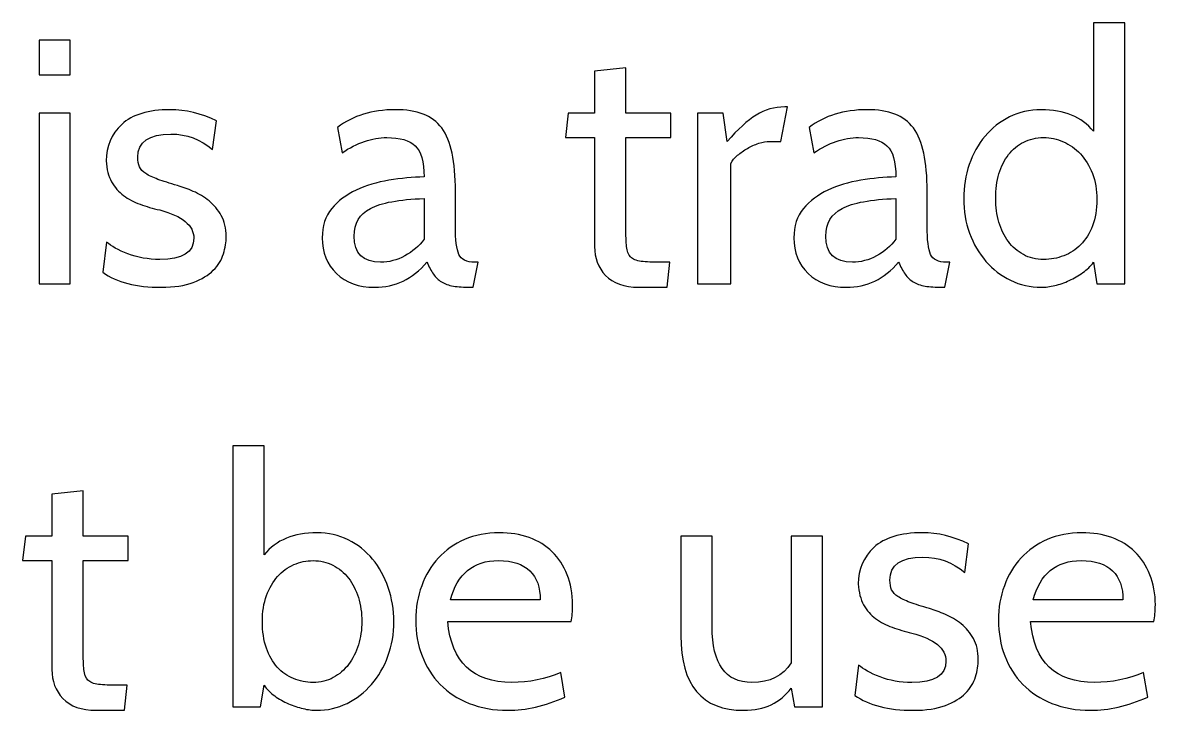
# Model space of a CAD drawing. Header units: centimetres. Extents: x -24 to 24.1, y -20.7 to 0.5.
# Drawn here: x 12.915 to 15.672, y -9.79 to -8.118 of the extents above; entities that cross this region are included whole.
import ezdxf

# ---------------------------------------------------------------- set-up
doc = ezdxf.new("R2010")
doc.units = ezdxf.units.CM
doc.header["$MEASUREMENT"] = 0
doc.layers.add('Layer 1', color=7, linetype='Continuous')

msp = doc.modelspace()

# ---------------------------------------------------------------- linework, layer by layer
at = {"layer": 'Layer 1', "color": 250}
for points, knots in [([(15.59755, -8.75331), (15.59755, -8.75331), (15.52982, -8.75331), (15.52982, -8.75331), (15.52982, -8.75331), (15.52982, -8.75331), (15.52135, -8.70082), (15.52135, -8.70082), (15.52135, -8.70082), (15.51458, -8.71041), (15.50597, -8.71888), (15.49553, -8.72622), (15.49553, -8.72622), (15.48509, -8.73355), (15.47408, -8.7399), (15.46251, -8.74527), (15.46251, -8.74527), (15.45094, -8.75063), (15.43922, -8.75472), (15.42737, -8.75754), (15.42737, -8.75754), (15.41552, -8.76037), (15.40451, -8.76178), (15.39435, -8.76178), (15.39435, -8.76178), (15.36782, -8.76178), (15.34299, -8.75613), (15.31984, -8.74484), (15.31984, -8.74484), (15.2967, -8.73355), (15.27666, -8.71817), (15.25973, -8.6987), (15.25973, -8.6987), (15.2428, -8.67923), (15.22953, -8.65637), (15.21994, -8.63012), (15.21994, -8.63012), (15.21034, -8.60387), (15.20554, -8.57579), (15.20554, -8.54588), (15.20554, -8.54588), (15.20554, -8.51709), (15.21006, -8.48957), (15.21909, -8.46333), (15.21909, -8.46333), (15.22812, -8.43708), (15.24096, -8.41408), (15.25761, -8.39432), (15.25761, -8.39432), (15.27426, -8.37457), (15.29416, -8.3589), (15.3173, -8.34733), (15.3173, -8.34733), (15.34045, -8.33576), (15.36613, -8.32997), (15.39435, -8.32997), (15.39435, -8.32997), (15.45023, -8.32997), (15.49256, -8.34747), (15.52135, -8.38247), (15.52135, -8.38247), (15.52135, -8.38247), (15.52135, -8.11831), (15.52135, -8.11831), (15.52135, -8.11831), (15.52135, -8.11831), (15.59755, -8.11831), (15.59755, -8.11831), (15.59755, -8.11831), (15.59755, -8.11831), (15.59755, -8.75331), (15.59755, -8.75331)], [0, 0, 0, 0, 0.0526316, 0.0526316, 0.0526316, 0.0526316, 0.1052632, 0.1052632, 0.1052632, 0.1052632, 0.1578947, 0.1578947, 0.1578947, 0.1578947, 0.2105263, 0.2105263, 0.2105263, 0.2105263, 0.2631579, 0.2631579, 0.2631579, 0.2631579, 0.3157895, 0.3157895, 0.3157895, 0.3157895, 0.3684211, 0.3684211, 0.3684211, 0.3684211, 0.4210526, 0.4210526, 0.4210526, 0.4210526, 0.4736842, 0.4736842, 0.4736842, 0.4736842, 0.5263158, 0.5263158, 0.5263158, 0.5263158, 0.5789474, 0.5789474, 0.5789474, 0.5789474, 0.6315789, 0.6315789, 0.6315789, 0.6315789, 0.6842105, 0.6842105, 0.6842105, 0.6842105, 0.7368421, 0.7368421, 0.7368421, 0.7368421, 0.7894737, 0.7894737, 0.7894737, 0.7894737, 0.8421053, 0.8421053, 0.8421053, 0.8421053, 0.8947368, 0.8947368, 0.8947368, 0.8947368, 1, 1, 1, 1]), ([(13.03131, -8.24531), (13.03131, -8.24531), (12.95511, -8.24531), (12.95511, -8.24531), (12.95511, -8.24531), (12.95511, -8.24531), (12.95511, -8.16064), (12.95511, -8.16064), (12.95511, -8.16064), (12.95511, -8.16064), (13.03131, -8.16064), (13.03131, -8.16064), (13.03131, -8.16064), (13.03131, -8.16064), (13.03131, -8.24531), (13.03131, -8.24531)], [0, 0, 0, 0, 0.2, 0.2, 0.2, 0.2, 0.4, 0.4, 0.4, 0.4, 0.6, 0.6, 0.6, 0.6, 1, 1, 1, 1]), ([(14.49011, -8.70082), (14.49011, -8.70082), (14.48418, -8.76178), (14.48418, -8.76178), (14.48418, -8.76178), (14.48418, -8.76178), (14.4156, -8.76178), (14.4156, -8.76178), (14.4156, -8.76178), (14.37892, -8.76178), (14.35168, -8.75218), (14.3339, -8.73299), (14.3339, -8.73299), (14.31612, -8.7138), (14.30723, -8.69037), (14.30723, -8.66272), (14.30723, -8.66272), (14.30723, -8.66272), (14.30723, -8.39771), (14.30723, -8.39771), (14.30723, -8.39771), (14.30723, -8.39771), (14.23611, -8.39771), (14.23611, -8.39771), (14.23611, -8.39771), (14.23611, -8.39771), (14.24288, -8.33844), (14.24288, -8.33844), (14.24288, -8.33844), (14.24288, -8.33844), (14.30723, -8.33844), (14.30723, -8.33844), (14.30723, -8.33844), (14.30723, -8.33844), (14.30723, -8.23599), (14.30723, -8.23599), (14.30723, -8.23599), (14.30723, -8.23599), (14.38343, -8.22837), (14.38343, -8.22837), (14.38343, -8.22837), (14.38343, -8.22837), (14.38343, -8.33844), (14.38343, -8.33844), (14.38343, -8.33844), (14.38343, -8.33844), (14.49265, -8.33844), (14.49265, -8.33844), (14.49265, -8.33844), (14.49265, -8.33844), (14.49265, -8.39771), (14.49265, -8.39771), (14.49265, -8.39771), (14.49265, -8.39771), (14.38343, -8.39771), (14.38343, -8.39771), (14.38343, -8.39771), (14.38343, -8.39771), (14.38343, -8.61615), (14.38343, -8.61615), (14.38343, -8.61615), (14.38343, -8.63591), (14.384, -8.65143), (14.38512, -8.66272), (14.38512, -8.66272), (14.38625, -8.67401), (14.3895, -8.68247), (14.39486, -8.68812), (14.39486, -8.68812), (14.40022, -8.69376), (14.40883, -8.69729), (14.42068, -8.6987), (14.42068, -8.6987), (14.43254, -8.70011), (14.44919, -8.70082), (14.47064, -8.70082), (14.47064, -8.70082), (14.47064, -8.70082), (14.49011, -8.70082), (14.49011, -8.70082)], [0, 0, 0, 0, 0.047619, 0.047619, 0.047619, 0.047619, 0.0952381, 0.0952381, 0.0952381, 0.0952381, 0.1428571, 0.1428571, 0.1428571, 0.1428571, 0.1904762, 0.1904762, 0.1904762, 0.1904762, 0.2380952, 0.2380952, 0.2380952, 0.2380952, 0.2857143, 0.2857143, 0.2857143, 0.2857143, 0.3333333, 0.3333333, 0.3333333, 0.3333333, 0.3809524, 0.3809524, 0.3809524, 0.3809524, 0.4285714, 0.4285714, 0.4285714, 0.4285714, 0.4761905, 0.4761905, 0.4761905, 0.4761905, 0.5238095, 0.5238095, 0.5238095, 0.5238095, 0.5714286, 0.5714286, 0.5714286, 0.5714286, 0.6190476, 0.6190476, 0.6190476, 0.6190476, 0.6666667, 0.6666667, 0.6666667, 0.6666667, 0.7142857, 0.7142857, 0.7142857, 0.7142857, 0.7619048, 0.7619048, 0.7619048, 0.7619048, 0.8095238, 0.8095238, 0.8095238, 0.8095238, 0.8571429, 0.8571429, 0.8571429, 0.8571429, 0.9047619, 0.9047619, 0.9047619, 0.9047619, 1, 1, 1, 1]), ([(14.77713, -8.3232), (14.77713, -8.3232), (14.7602, -8.40702), (14.7602, -8.40702), (14.7602, -8.40702), (14.7602, -8.40702), (14.73395, -8.40702), (14.73395, -8.40702), (14.73395, -8.40702), (14.72549, -8.40702), (14.71646, -8.40857), (14.70686, -8.41168), (14.70686, -8.41168), (14.69727, -8.41478), (14.68809, -8.41888), (14.67934, -8.42396), (14.67934, -8.42396), (14.6706, -8.42904), (14.66255, -8.43468), (14.65521, -8.44089), (14.65521, -8.44089), (14.64788, -8.4471), (14.64251, -8.45359), (14.63913, -8.46036), (14.63913, -8.46036), (14.63913, -8.46036), (14.63913, -8.75331), (14.63913, -8.75331), (14.63913, -8.75331), (14.63913, -8.75331), (14.55785, -8.75331), (14.55785, -8.75331), (14.55785, -8.75331), (14.55785, -8.75331), (14.55785, -8.33844), (14.55785, -8.33844), (14.55785, -8.33844), (14.55785, -8.33844), (14.6205, -8.33844), (14.6205, -8.33844), (14.6205, -8.33844), (14.6205, -8.33844), (14.62981, -8.40702), (14.62981, -8.40702), (14.62981, -8.40702), (14.65578, -8.37767), (14.67934, -8.35636), (14.70051, -8.3431), (14.70051, -8.3431), (14.72168, -8.32983), (14.74496, -8.3232), (14.77036, -8.3232), (14.77036, -8.3232), (14.77036, -8.3232), (14.77713, -8.3232), (14.77713, -8.3232)], [0, 0, 0, 0, 0.0666667, 0.0666667, 0.0666667, 0.0666667, 0.1333333, 0.1333333, 0.1333333, 0.1333333, 0.2, 0.2, 0.2, 0.2, 0.2666667, 0.2666667, 0.2666667, 0.2666667, 0.3333333, 0.3333333, 0.3333333, 0.3333333, 0.4, 0.4, 0.4, 0.4, 0.4666667, 0.4666667, 0.4666667, 0.4666667, 0.5333333, 0.5333333, 0.5333333, 0.5333333, 0.6, 0.6, 0.6, 0.6, 0.6666667, 0.6666667, 0.6666667, 0.6666667, 0.7333333, 0.7333333, 0.7333333, 0.7333333, 0.8, 0.8, 0.8, 0.8, 0.8666667, 0.8666667, 0.8666667, 0.8666667, 1, 1, 1, 1]), ([(13.03131, -8.75331), (13.03131, -8.75331), (12.95511, -8.75331), (12.95511, -8.75331), (12.95511, -8.75331), (12.95511, -8.75331), (12.95511, -8.33844), (12.95511, -8.33844), (12.95511, -8.33844), (12.95511, -8.33844), (13.03131, -8.33844), (13.03131, -8.33844), (13.03131, -8.33844), (13.03131, -8.33844), (13.03131, -8.75331), (13.03131, -8.75331)], [0, 0, 0, 0, 0.2, 0.2, 0.2, 0.2, 0.4, 0.4, 0.4, 0.4, 0.6, 0.6, 0.6, 0.6, 1, 1, 1, 1]), ([(13.25228, -8.76178), (13.19189, -8.76178), (13.14447, -8.74964), (13.11004, -8.72537), (13.11004, -8.72537), (13.11004, -8.72537), (13.11936, -8.65171), (13.11936, -8.65171), (13.11936, -8.65171), (13.13065, -8.66187), (13.148, -8.67147), (13.17143, -8.6805), (13.17143, -8.6805), (13.19485, -8.68953), (13.22067, -8.69404), (13.2489, -8.69404), (13.2489, -8.69404), (13.30421, -8.69404), (13.33187, -8.67683), (13.33187, -8.6424), (13.33187, -8.6424), (13.33187, -8.61135), (13.30421, -8.58849), (13.2489, -8.57382), (13.2489, -8.57382), (13.23196, -8.56986), (13.21602, -8.56521), (13.20106, -8.55985), (13.20106, -8.55985), (13.1861, -8.55448), (13.1727, -8.54743), (13.16084, -8.53868), (13.16084, -8.53868), (13.14899, -8.52993), (13.13925, -8.51878), (13.13163, -8.50524), (13.13163, -8.50524), (13.12401, -8.49169), (13.11964, -8.47476), (13.11851, -8.45444), (13.11851, -8.45444), (13.11851, -8.41888), (13.13121, -8.38924), (13.15661, -8.36554), (13.15661, -8.36554), (13.18201, -8.34183), (13.22124, -8.32997), (13.2743, -8.32997), (13.2743, -8.32997), (13.31212, -8.32997), (13.34965, -8.33901), (13.3869, -8.35707), (13.3869, -8.35707), (13.3869, -8.35707), (13.37759, -8.4265), (13.37759, -8.4265), (13.37759, -8.4265), (13.34824, -8.40166), (13.31437, -8.38924), (13.27599, -8.38924), (13.27599, -8.38924), (13.22237, -8.38924), (13.19556, -8.40801), (13.19556, -8.44555), (13.19556, -8.44555), (13.19556, -8.45458), (13.19697, -8.46234), (13.19979, -8.46855), (13.19979, -8.46855), (13.20261, -8.47476), (13.20769, -8.4804), (13.21503, -8.4852), (13.21503, -8.4852), (13.22237, -8.49), (13.23225, -8.49465), (13.24466, -8.49931), (13.24466, -8.49931), (13.25708, -8.50382), (13.27289, -8.5089), (13.29208, -8.51455), (13.29208, -8.51455), (13.30393, -8.51794), (13.31677, -8.52259), (13.3306, -8.52852), (13.3306, -8.52852), (13.34443, -8.53445), (13.35727, -8.54221), (13.36912, -8.5518), (13.36912, -8.5518), (13.38098, -8.5614), (13.39086, -8.57325), (13.39876, -8.58736), (13.39876, -8.58736), (13.40666, -8.60147), (13.41061, -8.61841), (13.41061, -8.63816), (13.41061, -8.63816), (13.41061, -8.65171), (13.40835, -8.66582), (13.40384, -8.6805), (13.40384, -8.6805), (13.39932, -8.69517), (13.39114, -8.70844), (13.37928, -8.72029), (13.37928, -8.72029), (13.36743, -8.73214), (13.3512, -8.74202), (13.3306, -8.74992), (13.3306, -8.74992), (13.31, -8.75783), (13.28389, -8.76178), (13.25228, -8.76178)], [0, 0, 0, 0, 0.0344828, 0.0344828, 0.0344828, 0.0344828, 0.0689655, 0.0689655, 0.0689655, 0.0689655, 0.1034483, 0.1034483, 0.1034483, 0.1034483, 0.137931, 0.137931, 0.137931, 0.137931, 0.1724138, 0.1724138, 0.1724138, 0.1724138, 0.2068966, 0.2068966, 0.2068966, 0.2068966, 0.2413793, 0.2413793, 0.2413793, 0.2413793, 0.2758621, 0.2758621, 0.2758621, 0.2758621, 0.3103448, 0.3103448, 0.3103448, 0.3103448, 0.3448276, 0.3448276, 0.3448276, 0.3448276, 0.3793103, 0.3793103, 0.3793103, 0.3793103, 0.4137931, 0.4137931, 0.4137931, 0.4137931, 0.4482759, 0.4482759, 0.4482759, 0.4482759, 0.4827586, 0.4827586, 0.4827586, 0.4827586, 0.5172414, 0.5172414, 0.5172414, 0.5172414, 0.5517241, 0.5517241, 0.5517241, 0.5517241, 0.5862069, 0.5862069, 0.5862069, 0.5862069, 0.6206897, 0.6206897, 0.6206897, 0.6206897, 0.6551724, 0.6551724, 0.6551724, 0.6551724, 0.6896552, 0.6896552, 0.6896552, 0.6896552, 0.7241379, 0.7241379, 0.7241379, 0.7241379, 0.7586207, 0.7586207, 0.7586207, 0.7586207, 0.7931034, 0.7931034, 0.7931034, 0.7931034, 0.8275862, 0.8275862, 0.8275862, 0.8275862, 0.862069, 0.862069, 0.862069, 0.862069, 0.8965517, 0.8965517, 0.8965517, 0.8965517, 0.9310345, 0.9310345, 0.9310345, 0.9310345, 1, 1, 1, 1]), ([(14.0236, -8.70082), (14.0236, -8.70082), (14.01174, -8.76178), (14.01174, -8.76178), (14.01174, -8.76178), (14.01174, -8.76178), (14.00582, -8.76178), (14.00582, -8.76178), (14.00582, -8.76178), (13.98888, -8.76178), (13.97477, -8.76079), (13.96348, -8.75881), (13.96348, -8.75881), (13.9522, -8.75684), (13.9426, -8.75345), (13.9347, -8.74865), (13.9347, -8.74865), (13.9268, -8.74386), (13.92016, -8.73751), (13.9148, -8.7296), (13.9148, -8.7296), (13.90944, -8.7217), (13.90422, -8.71211), (13.89914, -8.70082), (13.89914, -8.70082), (13.86414, -8.74146), (13.82181, -8.76178), (13.77214, -8.76178), (13.77214, -8.76178), (13.73319, -8.76178), (13.70215, -8.75063), (13.679, -8.72833), (13.679, -8.72833), (13.65586, -8.70604), (13.64429, -8.67711), (13.64429, -8.64155), (13.64429, -8.64155), (13.64429, -8.61276), (13.65205, -8.58906), (13.66757, -8.57043), (13.66757, -8.57043), (13.6831, -8.5518), (13.70285, -8.53684), (13.72684, -8.52556), (13.72684, -8.52556), (13.75083, -8.51427), (13.7775, -8.50622), (13.80685, -8.50143), (13.80685, -8.50143), (13.8362, -8.49663), (13.86471, -8.49395), (13.89236, -8.49338), (13.89236, -8.49338), (13.89236, -8.45613), (13.88517, -8.43087), (13.87077, -8.41761), (13.87077, -8.41761), (13.85638, -8.40434), (13.83338, -8.39771), (13.80177, -8.39771), (13.80177, -8.39771), (13.76565, -8.39771), (13.72924, -8.41013), (13.69255, -8.43496), (13.69255, -8.43496), (13.69255, -8.43496), (13.68154, -8.37316), (13.68154, -8.37316), (13.68154, -8.37316), (13.7188, -8.34437), (13.76565, -8.32997), (13.82209, -8.32997), (13.82209, -8.32997), (13.84862, -8.32997), (13.8712, -8.3335), (13.88982, -8.34056), (13.88982, -8.34056), (13.90845, -8.34761), (13.92355, -8.3589), (13.93512, -8.37443), (13.93512, -8.37443), (13.94669, -8.38995), (13.95516, -8.41041), (13.96052, -8.43581), (13.96052, -8.43581), (13.96588, -8.46121), (13.96856, -8.49225), (13.96856, -8.52894), (13.96856, -8.52894), (13.96856, -8.52894), (13.96856, -8.61361), (13.96856, -8.61361), (13.96856, -8.61361), (13.96856, -8.64635), (13.97139, -8.66907), (13.97703, -8.68177), (13.97703, -8.68177), (13.98268, -8.69447), (13.99566, -8.70082), (14.01598, -8.70082), (14.01598, -8.70082), (14.01598, -8.70082), (14.0236, -8.70082), (14.0236, -8.70082)], [0, 0, 0, 0, 0.037037, 0.037037, 0.037037, 0.037037, 0.0740741, 0.0740741, 0.0740741, 0.0740741, 0.1111111, 0.1111111, 0.1111111, 0.1111111, 0.1481481, 0.1481481, 0.1481481, 0.1481481, 0.1851852, 0.1851852, 0.1851852, 0.1851852, 0.2222222, 0.2222222, 0.2222222, 0.2222222, 0.2592593, 0.2592593, 0.2592593, 0.2592593, 0.2962963, 0.2962963, 0.2962963, 0.2962963, 0.3333333, 0.3333333, 0.3333333, 0.3333333, 0.3703704, 0.3703704, 0.3703704, 0.3703704, 0.4074074, 0.4074074, 0.4074074, 0.4074074, 0.4444444, 0.4444444, 0.4444444, 0.4444444, 0.4814815, 0.4814815, 0.4814815, 0.4814815, 0.5185185, 0.5185185, 0.5185185, 0.5185185, 0.5555556, 0.5555556, 0.5555556, 0.5555556, 0.5925926, 0.5925926, 0.5925926, 0.5925926, 0.6296296, 0.6296296, 0.6296296, 0.6296296, 0.6666667, 0.6666667, 0.6666667, 0.6666667, 0.7037037, 0.7037037, 0.7037037, 0.7037037, 0.7407407, 0.7407407, 0.7407407, 0.7407407, 0.7777778, 0.7777778, 0.7777778, 0.7777778, 0.8148148, 0.8148148, 0.8148148, 0.8148148, 0.8518519, 0.8518519, 0.8518519, 0.8518519, 0.8888889, 0.8888889, 0.8888889, 0.8888889, 0.9259259, 0.9259259, 0.9259259, 0.9259259, 1, 1, 1, 1]), ([(15.17168, -8.70082), (15.17168, -8.70082), (15.15982, -8.76178), (15.15982, -8.76178), (15.15982, -8.76178), (15.15982, -8.76178), (15.1539, -8.76178), (15.1539, -8.76178), (15.1539, -8.76178), (15.13696, -8.76178), (15.12285, -8.76079), (15.11156, -8.75881), (15.11156, -8.75881), (15.10028, -8.75684), (15.09068, -8.75345), (15.08278, -8.74865), (15.08278, -8.74865), (15.07488, -8.74386), (15.06824, -8.73751), (15.06288, -8.7296), (15.06288, -8.7296), (15.05752, -8.7217), (15.0523, -8.71211), (15.04722, -8.70082), (15.04722, -8.70082), (15.01222, -8.74146), (14.96989, -8.76178), (14.92022, -8.76178), (14.92022, -8.76178), (14.88127, -8.76178), (14.85023, -8.75063), (14.82708, -8.72833), (14.82708, -8.72833), (14.80394, -8.70604), (14.79237, -8.67711), (14.79237, -8.64155), (14.79237, -8.64155), (14.79237, -8.61276), (14.80013, -8.58906), (14.81565, -8.57043), (14.81565, -8.57043), (14.83118, -8.5518), (14.85093, -8.53684), (14.87492, -8.52556), (14.87492, -8.52556), (14.89891, -8.51427), (14.92558, -8.50622), (14.95493, -8.50143), (14.95493, -8.50143), (14.98428, -8.49663), (15.01279, -8.49395), (15.04044, -8.49338), (15.04044, -8.49338), (15.04044, -8.45613), (15.03325, -8.43087), (15.01885, -8.41761), (15.01885, -8.41761), (15.00446, -8.40434), (14.98146, -8.39771), (14.94985, -8.39771), (14.94985, -8.39771), (14.91373, -8.39771), (14.87732, -8.41013), (14.84063, -8.43496), (14.84063, -8.43496), (14.84063, -8.43496), (14.82962, -8.37316), (14.82962, -8.37316), (14.82962, -8.37316), (14.86688, -8.34437), (14.91373, -8.32997), (14.97017, -8.32997), (14.97017, -8.32997), (14.9967, -8.32997), (15.01928, -8.3335), (15.0379, -8.34056), (15.0379, -8.34056), (15.05653, -8.34761), (15.07163, -8.3589), (15.0832, -8.37443), (15.0832, -8.37443), (15.09477, -8.38995), (15.10324, -8.41041), (15.1086, -8.43581), (15.1086, -8.43581), (15.11396, -8.46121), (15.11664, -8.49225), (15.11664, -8.52894), (15.11664, -8.52894), (15.11664, -8.52894), (15.11664, -8.61361), (15.11664, -8.61361), (15.11664, -8.61361), (15.11664, -8.64635), (15.11947, -8.66907), (15.12511, -8.68177), (15.12511, -8.68177), (15.13076, -8.69447), (15.14374, -8.70082), (15.16406, -8.70082), (15.16406, -8.70082), (15.16406, -8.70082), (15.17168, -8.70082), (15.17168, -8.70082)], [0, 0, 0, 0, 0.037037, 0.037037, 0.037037, 0.037037, 0.0740741, 0.0740741, 0.0740741, 0.0740741, 0.1111111, 0.1111111, 0.1111111, 0.1111111, 0.1481481, 0.1481481, 0.1481481, 0.1481481, 0.1851852, 0.1851852, 0.1851852, 0.1851852, 0.2222222, 0.2222222, 0.2222222, 0.2222222, 0.2592593, 0.2592593, 0.2592593, 0.2592593, 0.2962963, 0.2962963, 0.2962963, 0.2962963, 0.3333333, 0.3333333, 0.3333333, 0.3333333, 0.3703704, 0.3703704, 0.3703704, 0.3703704, 0.4074074, 0.4074074, 0.4074074, 0.4074074, 0.4444444, 0.4444444, 0.4444444, 0.4444444, 0.4814815, 0.4814815, 0.4814815, 0.4814815, 0.5185185, 0.5185185, 0.5185185, 0.5185185, 0.5555556, 0.5555556, 0.5555556, 0.5555556, 0.5925926, 0.5925926, 0.5925926, 0.5925926, 0.6296296, 0.6296296, 0.6296296, 0.6296296, 0.6666667, 0.6666667, 0.6666667, 0.6666667, 0.7037037, 0.7037037, 0.7037037, 0.7037037, 0.7407407, 0.7407407, 0.7407407, 0.7407407, 0.7777778, 0.7777778, 0.7777778, 0.7777778, 0.8148148, 0.8148148, 0.8148148, 0.8148148, 0.8518519, 0.8518519, 0.8518519, 0.8518519, 0.8888889, 0.8888889, 0.8888889, 0.8888889, 0.9259259, 0.9259259, 0.9259259, 0.9259259, 1, 1, 1, 1]), ([(15.40028, -8.39771), (15.38222, -8.39771), (15.36599, -8.40138), (15.35159, -8.40872), (15.35159, -8.40872), (15.3372, -8.41605), (15.32492, -8.42621), (15.31476, -8.4392), (15.31476, -8.4392), (15.3046, -8.45218), (15.29684, -8.4677), (15.29148, -8.48576), (15.29148, -8.48576), (15.28612, -8.50382), (15.28344, -8.52386), (15.28344, -8.54588), (15.28344, -8.54588), (15.28344, -8.5662), (15.28612, -8.58539), (15.29148, -8.60345), (15.29148, -8.60345), (15.29684, -8.62151), (15.30446, -8.63718), (15.31434, -8.65044), (15.31434, -8.65044), (15.32422, -8.6637), (15.33635, -8.67429), (15.35075, -8.68219), (15.35075, -8.68219), (15.36514, -8.69009), (15.38165, -8.69404), (15.40028, -8.69404), (15.40028, -8.69404), (15.41721, -8.69404), (15.43344, -8.69108), (15.44896, -8.68515), (15.44896, -8.68515), (15.46448, -8.67923), (15.47831, -8.6702), (15.49045, -8.65806), (15.49045, -8.65806), (15.50258, -8.64592), (15.51218, -8.63068), (15.51923, -8.61234), (15.51923, -8.61234), (15.52629, -8.59399), (15.52982, -8.57269), (15.52982, -8.54842), (15.52982, -8.54842), (15.52982, -8.52471), (15.52615, -8.50354), (15.51881, -8.48492), (15.51881, -8.48492), (15.51147, -8.46629), (15.50174, -8.45048), (15.4896, -8.4375), (15.4896, -8.4375), (15.47747, -8.42452), (15.46364, -8.41464), (15.44811, -8.40787), (15.44811, -8.40787), (15.43259, -8.4011), (15.41665, -8.39771), (15.40028, -8.39771)], [0, 0, 0, 0, 0.0588235, 0.0588235, 0.0588235, 0.0588235, 0.1176471, 0.1176471, 0.1176471, 0.1176471, 0.1764706, 0.1764706, 0.1764706, 0.1764706, 0.2352941, 0.2352941, 0.2352941, 0.2352941, 0.2941176, 0.2941176, 0.2941176, 0.2941176, 0.3529412, 0.3529412, 0.3529412, 0.3529412, 0.4117647, 0.4117647, 0.4117647, 0.4117647, 0.4705882, 0.4705882, 0.4705882, 0.4705882, 0.5294118, 0.5294118, 0.5294118, 0.5294118, 0.5882353, 0.5882353, 0.5882353, 0.5882353, 0.6470588, 0.6470588, 0.6470588, 0.6470588, 0.7058824, 0.7058824, 0.7058824, 0.7058824, 0.7647059, 0.7647059, 0.7647059, 0.7647059, 0.8235294, 0.8235294, 0.8235294, 0.8235294, 0.8823529, 0.8823529, 0.8823529, 0.8823529, 1, 1, 1, 1]), ([(13.89236, -8.64494), (13.89236, -8.64494), (13.89236, -8.54588), (13.89236, -8.54588), (13.89236, -8.54588), (13.8314, -8.54813), (13.7878, -8.55618), (13.76155, -8.57001), (13.76155, -8.57001), (13.73531, -8.58383), (13.72218, -8.60627), (13.72218, -8.63732), (13.72218, -8.63732), (13.72218, -8.67965), (13.74363, -8.70082), (13.78653, -8.70082), (13.78653, -8.70082), (13.80685, -8.70082), (13.82647, -8.69574), (13.84537, -8.68558), (13.84537, -8.68558), (13.86428, -8.67542), (13.87995, -8.66187), (13.89236, -8.64494)], [0, 0, 0, 0, 0.1428571, 0.1428571, 0.1428571, 0.1428571, 0.2857143, 0.2857143, 0.2857143, 0.2857143, 0.4285714, 0.4285714, 0.4285714, 0.4285714, 0.5714286, 0.5714286, 0.5714286, 0.5714286, 0.7142857, 0.7142857, 0.7142857, 0.7142857, 1, 1, 1, 1]), ([(15.04044, -8.64494), (15.04044, -8.64494), (15.04044, -8.54588), (15.04044, -8.54588), (15.04044, -8.54588), (14.97948, -8.54813), (14.93588, -8.55618), (14.90963, -8.57001), (14.90963, -8.57001), (14.88339, -8.58383), (14.87026, -8.60627), (14.87026, -8.63732), (14.87026, -8.63732), (14.87026, -8.67965), (14.89171, -8.70082), (14.93461, -8.70082), (14.93461, -8.70082), (14.95493, -8.70082), (14.97455, -8.69574), (14.99345, -8.68558), (14.99345, -8.68558), (15.01236, -8.67542), (15.02803, -8.66187), (15.04044, -8.64494)], [0, 0, 0, 0, 0.1428571, 0.1428571, 0.1428571, 0.1428571, 0.2857143, 0.2857143, 0.2857143, 0.2857143, 0.4285714, 0.4285714, 0.4285714, 0.4285714, 0.5714286, 0.5714286, 0.5714286, 0.5714286, 0.7142857, 0.7142857, 0.7142857, 0.7142857, 1, 1, 1, 1]), ([(13.63072, -9.79049), (13.62056, -9.79049), (13.60955, -9.78908), (13.5977, -9.78625), (13.5977, -9.78625), (13.58584, -9.78343), (13.57399, -9.77948), (13.56214, -9.7744), (13.56214, -9.7744), (13.55028, -9.76932), (13.53914, -9.76297), (13.52869, -9.75535), (13.52869, -9.75535), (13.51825, -9.74773), (13.50964, -9.73912), (13.50287, -9.72953), (13.50287, -9.72953), (13.50287, -9.72953), (13.4944, -9.78202), (13.4944, -9.78202), (13.4944, -9.78202), (13.4944, -9.78202), (13.42667, -9.78202), (13.42667, -9.78202), (13.42667, -9.78202), (13.42667, -9.78202), (13.42667, -9.14702), (13.42667, -9.14702), (13.42667, -9.14702), (13.42667, -9.14702), (13.50287, -9.14702), (13.50287, -9.14702), (13.50287, -9.14702), (13.50287, -9.14702), (13.50287, -9.41203), (13.50287, -9.41203), (13.50287, -9.41203), (13.53222, -9.37647), (13.57512, -9.35868), (13.63156, -9.35868), (13.63156, -9.35868), (13.65922, -9.35868), (13.68462, -9.36447), (13.70776, -9.37604), (13.70776, -9.37604), (13.73091, -9.38761), (13.75066, -9.40328), (13.76703, -9.42303), (13.76703, -9.42303), (13.7834, -9.44279), (13.7961, -9.46579), (13.80513, -9.49204), (13.80513, -9.49204), (13.81416, -9.51828), (13.81868, -9.5458), (13.81868, -9.57459), (13.81868, -9.57459), (13.81868, -9.6045), (13.81388, -9.63258), (13.80429, -9.65883), (13.80429, -9.65883), (13.79469, -9.68508), (13.78142, -9.70794), (13.76449, -9.72741), (13.76449, -9.72741), (13.74756, -9.74688), (13.72766, -9.76226), (13.7048, -9.77355), (13.7048, -9.77355), (13.68194, -9.78484), (13.65725, -9.79049), (13.63072, -9.79049)], [0, 0, 0, 0, 0.0526316, 0.0526316, 0.0526316, 0.0526316, 0.1052632, 0.1052632, 0.1052632, 0.1052632, 0.1578947, 0.1578947, 0.1578947, 0.1578947, 0.2105263, 0.2105263, 0.2105263, 0.2105263, 0.2631579, 0.2631579, 0.2631579, 0.2631579, 0.3157895, 0.3157895, 0.3157895, 0.3157895, 0.3684211, 0.3684211, 0.3684211, 0.3684211, 0.4210526, 0.4210526, 0.4210526, 0.4210526, 0.4736842, 0.4736842, 0.4736842, 0.4736842, 0.5263158, 0.5263158, 0.5263158, 0.5263158, 0.5789474, 0.5789474, 0.5789474, 0.5789474, 0.6315789, 0.6315789, 0.6315789, 0.6315789, 0.6842105, 0.6842105, 0.6842105, 0.6842105, 0.7368421, 0.7368421, 0.7368421, 0.7368421, 0.7894737, 0.7894737, 0.7894737, 0.7894737, 0.8421053, 0.8421053, 0.8421053, 0.8421053, 0.8947368, 0.8947368, 0.8947368, 0.8947368, 1, 1, 1, 1]), ([(13.16928, -9.72953), (13.16928, -9.72953), (13.16335, -9.79049), (13.16335, -9.79049), (13.16335, -9.79049), (13.16335, -9.79049), (13.09477, -9.79049), (13.09477, -9.79049), (13.09477, -9.79049), (13.05809, -9.79049), (13.03085, -9.78089), (13.01307, -9.7617), (13.01307, -9.7617), (12.99529, -9.74251), (12.9864, -9.71908), (12.9864, -9.69143), (12.9864, -9.69143), (12.9864, -9.69143), (12.9864, -9.42642), (12.9864, -9.42642), (12.9864, -9.42642), (12.9864, -9.42642), (12.91528, -9.42642), (12.91528, -9.42642), (12.91528, -9.42642), (12.91528, -9.42642), (12.92205, -9.36715), (12.92205, -9.36715), (12.92205, -9.36715), (12.92205, -9.36715), (12.9864, -9.36715), (12.9864, -9.36715), (12.9864, -9.36715), (12.9864, -9.36715), (12.9864, -9.2647), (12.9864, -9.2647), (12.9864, -9.2647), (12.9864, -9.2647), (13.0626, -9.25708), (13.0626, -9.25708), (13.0626, -9.25708), (13.0626, -9.25708), (13.0626, -9.36715), (13.0626, -9.36715), (13.0626, -9.36715), (13.0626, -9.36715), (13.17182, -9.36715), (13.17182, -9.36715), (13.17182, -9.36715), (13.17182, -9.36715), (13.17182, -9.42642), (13.17182, -9.42642), (13.17182, -9.42642), (13.17182, -9.42642), (13.0626, -9.42642), (13.0626, -9.42642), (13.0626, -9.42642), (13.0626, -9.42642), (13.0626, -9.64486), (13.0626, -9.64486), (13.0626, -9.64486), (13.0626, -9.66462), (13.06317, -9.68014), (13.06429, -9.69143), (13.06429, -9.69143), (13.06542, -9.70272), (13.06867, -9.71118), (13.07403, -9.71683), (13.07403, -9.71683), (13.07939, -9.72247), (13.088, -9.726), (13.09985, -9.72741), (13.09985, -9.72741), (13.11171, -9.72882), (13.12836, -9.72953), (13.14981, -9.72953), (13.14981, -9.72953), (13.14981, -9.72953), (13.16928, -9.72953), (13.16928, -9.72953)], [0, 0, 0, 0, 0.047619, 0.047619, 0.047619, 0.047619, 0.0952381, 0.0952381, 0.0952381, 0.0952381, 0.1428571, 0.1428571, 0.1428571, 0.1428571, 0.1904762, 0.1904762, 0.1904762, 0.1904762, 0.2380952, 0.2380952, 0.2380952, 0.2380952, 0.2857143, 0.2857143, 0.2857143, 0.2857143, 0.3333333, 0.3333333, 0.3333333, 0.3333333, 0.3809524, 0.3809524, 0.3809524, 0.3809524, 0.4285714, 0.4285714, 0.4285714, 0.4285714, 0.4761905, 0.4761905, 0.4761905, 0.4761905, 0.5238095, 0.5238095, 0.5238095, 0.5238095, 0.5714286, 0.5714286, 0.5714286, 0.5714286, 0.6190476, 0.6190476, 0.6190476, 0.6190476, 0.6666667, 0.6666667, 0.6666667, 0.6666667, 0.7142857, 0.7142857, 0.7142857, 0.7142857, 0.7619048, 0.7619048, 0.7619048, 0.7619048, 0.8095238, 0.8095238, 0.8095238, 0.8095238, 0.8571429, 0.8571429, 0.8571429, 0.8571429, 0.9047619, 0.9047619, 0.9047619, 0.9047619, 1, 1, 1, 1]), ([(14.25048, -9.57459), (14.25048, -9.57459), (13.94991, -9.57459), (13.94991, -9.57459), (13.94991, -9.57459), (13.95894, -9.67336), (14.01087, -9.72275), (14.1057, -9.72275), (14.1057, -9.72275), (14.14803, -9.72275), (14.18782, -9.71457), (14.22508, -9.6982), (14.22508, -9.6982), (14.22508, -9.6982), (14.23524, -9.75831), (14.23524, -9.75831), (14.23524, -9.75831), (14.18613, -9.77976), (14.13985, -9.79049), (14.09638, -9.79049), (14.09638, -9.79049), (14.06139, -9.79049), (14.02992, -9.78484), (14.00198, -9.77355), (14.00198, -9.77355), (13.97404, -9.76226), (13.95047, -9.74688), (13.93128, -9.72741), (13.93128, -9.72741), (13.91209, -9.70794), (13.89742, -9.68479), (13.88726, -9.65798), (13.88726, -9.65798), (13.8771, -9.63117), (13.87202, -9.60224), (13.87202, -9.5712), (13.87202, -9.5712), (13.87202, -9.54128), (13.87681, -9.51334), (13.88641, -9.48738), (13.88641, -9.48738), (13.89601, -9.46141), (13.90955, -9.43898), (13.92705, -9.42007), (13.92705, -9.42007), (13.94455, -9.40116), (13.96586, -9.3862), (13.99097, -9.3752), (13.99097, -9.3752), (14.01609, -9.36419), (14.04417, -9.35868), (14.07522, -9.35868), (14.07522, -9.35868), (14.10175, -9.35868), (14.12602, -9.36264), (14.14803, -9.37054), (14.14803, -9.37054), (14.17004, -9.37844), (14.18881, -9.39001), (14.20433, -9.40525), (14.20433, -9.40525), (14.21986, -9.42049), (14.23199, -9.43898), (14.24074, -9.46071), (14.24074, -9.46071), (14.24949, -9.48244), (14.25386, -9.50685), (14.25386, -9.53395), (14.25386, -9.53395), (14.25386, -9.54975), (14.25274, -9.5633), (14.25048, -9.57459)], [0, 0, 0, 0, 0.0526316, 0.0526316, 0.0526316, 0.0526316, 0.1052632, 0.1052632, 0.1052632, 0.1052632, 0.1578947, 0.1578947, 0.1578947, 0.1578947, 0.2105263, 0.2105263, 0.2105263, 0.2105263, 0.2631579, 0.2631579, 0.2631579, 0.2631579, 0.3157895, 0.3157895, 0.3157895, 0.3157895, 0.3684211, 0.3684211, 0.3684211, 0.3684211, 0.4210526, 0.4210526, 0.4210526, 0.4210526, 0.4736842, 0.4736842, 0.4736842, 0.4736842, 0.5263158, 0.5263158, 0.5263158, 0.5263158, 0.5789474, 0.5789474, 0.5789474, 0.5789474, 0.6315789, 0.6315789, 0.6315789, 0.6315789, 0.6842105, 0.6842105, 0.6842105, 0.6842105, 0.7368421, 0.7368421, 0.7368421, 0.7368421, 0.7894737, 0.7894737, 0.7894737, 0.7894737, 0.8421053, 0.8421053, 0.8421053, 0.8421053, 0.8947368, 0.8947368, 0.8947368, 0.8947368, 1, 1, 1, 1]), ([(14.86178, -9.78202), (14.86178, -9.78202), (14.79404, -9.78202), (14.79404, -9.78202), (14.79404, -9.78202), (14.79404, -9.78202), (14.78558, -9.7363), (14.78558, -9.7363), (14.78558, -9.7363), (14.75961, -9.77242), (14.72123, -9.79049), (14.67043, -9.79049), (14.67043, -9.79049), (14.56827, -9.79049), (14.51718, -9.72981), (14.51718, -9.60845), (14.51718, -9.60845), (14.51718, -9.60845), (14.51718, -9.36715), (14.51718, -9.36715), (14.51718, -9.36715), (14.51718, -9.36715), (14.59338, -9.36715), (14.59338, -9.36715), (14.59338, -9.36715), (14.59338, -9.36715), (14.59338, -9.58729), (14.59338, -9.58729), (14.59338, -9.58729), (14.59338, -9.6776), (14.62556, -9.72275), (14.6899, -9.72275), (14.6899, -9.72275), (14.73393, -9.72275), (14.76582, -9.70695), (14.78558, -9.67534), (14.78558, -9.67534), (14.78558, -9.67534), (14.78558, -9.36715), (14.78558, -9.36715), (14.78558, -9.36715), (14.78558, -9.36715), (14.86178, -9.36715), (14.86178, -9.36715), (14.86178, -9.36715), (14.86178, -9.36715), (14.86178, -9.78202), (14.86178, -9.78202)], [0, 0, 0, 0, 0.0769231, 0.0769231, 0.0769231, 0.0769231, 0.1538462, 0.1538462, 0.1538462, 0.1538462, 0.2307692, 0.2307692, 0.2307692, 0.2307692, 0.3076923, 0.3076923, 0.3076923, 0.3076923, 0.3846154, 0.3846154, 0.3846154, 0.3846154, 0.4615385, 0.4615385, 0.4615385, 0.4615385, 0.5384615, 0.5384615, 0.5384615, 0.5384615, 0.6153846, 0.6153846, 0.6153846, 0.6153846, 0.6923077, 0.6923077, 0.6923077, 0.6923077, 0.7692308, 0.7692308, 0.7692308, 0.7692308, 0.8461538, 0.8461538, 0.8461538, 0.8461538, 1, 1, 1, 1]), ([(15.08276, -9.79049), (15.02237, -9.79049), (14.97495, -9.77835), (14.94052, -9.75408), (14.94052, -9.75408), (14.94052, -9.75408), (14.94984, -9.68042), (14.94984, -9.68042), (14.94984, -9.68042), (14.96113, -9.69058), (14.97848, -9.70018), (15.00191, -9.70921), (15.00191, -9.70921), (15.02533, -9.71824), (15.05115, -9.72275), (15.07938, -9.72275), (15.07938, -9.72275), (15.13469, -9.72275), (15.16235, -9.70554), (15.16235, -9.67111), (15.16235, -9.67111), (15.16235, -9.64006), (15.13469, -9.6172), (15.07938, -9.60253), (15.07938, -9.60253), (15.06244, -9.59857), (15.0465, -9.59392), (15.03154, -9.58856), (15.03154, -9.58856), (15.01658, -9.58319), (15.00318, -9.57614), (14.99132, -9.56739), (14.99132, -9.56739), (14.97947, -9.55864), (14.96973, -9.54749), (14.96211, -9.53395), (14.96211, -9.53395), (14.95449, -9.5204), (14.95012, -9.50347), (14.94899, -9.48315), (14.94899, -9.48315), (14.94899, -9.44759), (14.96169, -9.41795), (14.98709, -9.39425), (14.98709, -9.39425), (15.01249, -9.37054), (15.05172, -9.35868), (15.10478, -9.35868), (15.10478, -9.35868), (15.1426, -9.35868), (15.18013, -9.36772), (15.21738, -9.38578), (15.21738, -9.38578), (15.21738, -9.38578), (15.20807, -9.45521), (15.20807, -9.45521), (15.20807, -9.45521), (15.17872, -9.43037), (15.14485, -9.41795), (15.10647, -9.41795), (15.10647, -9.41795), (15.05285, -9.41795), (15.02604, -9.43672), (15.02604, -9.47426), (15.02604, -9.47426), (15.02604, -9.48329), (15.02745, -9.49105), (15.03027, -9.49726), (15.03027, -9.49726), (15.03309, -9.50347), (15.03817, -9.50911), (15.04551, -9.51391), (15.04551, -9.51391), (15.05285, -9.51871), (15.06273, -9.52336), (15.07514, -9.52802), (15.07514, -9.52802), (15.08756, -9.53253), (15.10337, -9.53761), (15.12256, -9.54326), (15.12256, -9.54326), (15.13441, -9.54665), (15.14725, -9.5513), (15.16108, -9.55723), (15.16108, -9.55723), (15.17491, -9.56316), (15.18775, -9.57092), (15.1996, -9.58051), (15.1996, -9.58051), (15.21146, -9.59011), (15.22134, -9.60196), (15.22924, -9.61607), (15.22924, -9.61607), (15.23714, -9.63018), (15.24109, -9.64712), (15.24109, -9.66687), (15.24109, -9.66687), (15.24109, -9.68042), (15.23883, -9.69453), (15.23432, -9.70921), (15.23432, -9.70921), (15.2298, -9.72388), (15.22162, -9.73715), (15.20976, -9.749), (15.20976, -9.749), (15.19791, -9.76085), (15.18168, -9.77073), (15.16108, -9.77863), (15.16108, -9.77863), (15.14048, -9.78654), (15.11437, -9.79049), (15.08276, -9.79049)], [0, 0, 0, 0, 0.0344828, 0.0344828, 0.0344828, 0.0344828, 0.0689655, 0.0689655, 0.0689655, 0.0689655, 0.1034483, 0.1034483, 0.1034483, 0.1034483, 0.137931, 0.137931, 0.137931, 0.137931, 0.1724138, 0.1724138, 0.1724138, 0.1724138, 0.2068966, 0.2068966, 0.2068966, 0.2068966, 0.2413793, 0.2413793, 0.2413793, 0.2413793, 0.2758621, 0.2758621, 0.2758621, 0.2758621, 0.3103448, 0.3103448, 0.3103448, 0.3103448, 0.3448276, 0.3448276, 0.3448276, 0.3448276, 0.3793103, 0.3793103, 0.3793103, 0.3793103, 0.4137931, 0.4137931, 0.4137931, 0.4137931, 0.4482759, 0.4482759, 0.4482759, 0.4482759, 0.4827586, 0.4827586, 0.4827586, 0.4827586, 0.5172414, 0.5172414, 0.5172414, 0.5172414, 0.5517241, 0.5517241, 0.5517241, 0.5517241, 0.5862069, 0.5862069, 0.5862069, 0.5862069, 0.6206897, 0.6206897, 0.6206897, 0.6206897, 0.6551724, 0.6551724, 0.6551724, 0.6551724, 0.6896552, 0.6896552, 0.6896552, 0.6896552, 0.7241379, 0.7241379, 0.7241379, 0.7241379, 0.7586207, 0.7586207, 0.7586207, 0.7586207, 0.7931034, 0.7931034, 0.7931034, 0.7931034, 0.8275862, 0.8275862, 0.8275862, 0.8275862, 0.862069, 0.862069, 0.862069, 0.862069, 0.8965517, 0.8965517, 0.8965517, 0.8965517, 0.9310345, 0.9310345, 0.9310345, 0.9310345, 1, 1, 1, 1]), ([(15.66866, -9.57459), (15.66866, -9.57459), (15.36809, -9.57459), (15.36809, -9.57459), (15.36809, -9.57459), (15.37712, -9.67336), (15.42905, -9.72275), (15.52388, -9.72275), (15.52388, -9.72275), (15.56621, -9.72275), (15.606, -9.71457), (15.64326, -9.6982), (15.64326, -9.6982), (15.64326, -9.6982), (15.65342, -9.75831), (15.65342, -9.75831), (15.65342, -9.75831), (15.60431, -9.77976), (15.55803, -9.79049), (15.51456, -9.79049), (15.51456, -9.79049), (15.47957, -9.79049), (15.4481, -9.78484), (15.42016, -9.77355), (15.42016, -9.77355), (15.39222, -9.76226), (15.36865, -9.74688), (15.34946, -9.72741), (15.34946, -9.72741), (15.33027, -9.70794), (15.3156, -9.68479), (15.30544, -9.65798), (15.30544, -9.65798), (15.29528, -9.63117), (15.2902, -9.60224), (15.2902, -9.5712), (15.2902, -9.5712), (15.2902, -9.54128), (15.29499, -9.51334), (15.30459, -9.48738), (15.30459, -9.48738), (15.31419, -9.46141), (15.32773, -9.43898), (15.34523, -9.42007), (15.34523, -9.42007), (15.36273, -9.40116), (15.38404, -9.3862), (15.40915, -9.3752), (15.40915, -9.3752), (15.43427, -9.36419), (15.46235, -9.35868), (15.4934, -9.35868), (15.4934, -9.35868), (15.51993, -9.35868), (15.5442, -9.36264), (15.56621, -9.37054), (15.56621, -9.37054), (15.58822, -9.37844), (15.60699, -9.39001), (15.62251, -9.40525), (15.62251, -9.40525), (15.63804, -9.42049), (15.65017, -9.43898), (15.65892, -9.46071), (15.65892, -9.46071), (15.66767, -9.48244), (15.67204, -9.50685), (15.67204, -9.53395), (15.67204, -9.53395), (15.67204, -9.54975), (15.67092, -9.5633), (15.66866, -9.57459)], [0, 0, 0, 0, 0.0526316, 0.0526316, 0.0526316, 0.0526316, 0.1052632, 0.1052632, 0.1052632, 0.1052632, 0.1578947, 0.1578947, 0.1578947, 0.1578947, 0.2105263, 0.2105263, 0.2105263, 0.2105263, 0.2631579, 0.2631579, 0.2631579, 0.2631579, 0.3157895, 0.3157895, 0.3157895, 0.3157895, 0.3684211, 0.3684211, 0.3684211, 0.3684211, 0.4210526, 0.4210526, 0.4210526, 0.4210526, 0.4736842, 0.4736842, 0.4736842, 0.4736842, 0.5263158, 0.5263158, 0.5263158, 0.5263158, 0.5789474, 0.5789474, 0.5789474, 0.5789474, 0.6315789, 0.6315789, 0.6315789, 0.6315789, 0.6842105, 0.6842105, 0.6842105, 0.6842105, 0.7368421, 0.7368421, 0.7368421, 0.7368421, 0.7894737, 0.7894737, 0.7894737, 0.7894737, 0.8421053, 0.8421053, 0.8421053, 0.8421053, 0.8947368, 0.8947368, 0.8947368, 0.8947368, 1, 1, 1, 1]), ([(13.62225, -9.42642), (13.60588, -9.42642), (13.59022, -9.42966), (13.57526, -9.43616), (13.57526, -9.43616), (13.5603, -9.44265), (13.54718, -9.45224), (13.53589, -9.46494), (13.53589, -9.46494), (13.5246, -9.47764), (13.51557, -9.49316), (13.5088, -9.51151), (13.5088, -9.51151), (13.50202, -9.52985), (13.49864, -9.55088), (13.49864, -9.57459), (13.49864, -9.57459), (13.49864, -9.59886), (13.50188, -9.62031), (13.50837, -9.63893), (13.50837, -9.63893), (13.51486, -9.65756), (13.52376, -9.67308), (13.53504, -9.6855), (13.53504, -9.6855), (13.54633, -9.69792), (13.55946, -9.70723), (13.57441, -9.71344), (13.57441, -9.71344), (13.58937, -9.71965), (13.60532, -9.72275), (13.62225, -9.72275), (13.62225, -9.72275), (13.64031, -9.72275), (13.65668, -9.7188), (13.67136, -9.7109), (13.67136, -9.7109), (13.68603, -9.703), (13.69845, -9.69227), (13.70861, -9.67873), (13.70861, -9.67873), (13.71877, -9.66518), (13.72667, -9.64938), (13.73232, -9.63131), (13.73232, -9.63131), (13.73796, -9.61325), (13.74078, -9.59434), (13.74078, -9.57459), (13.74078, -9.57459), (13.74078, -9.5537), (13.73796, -9.53423), (13.73232, -9.51617), (13.73232, -9.51617), (13.72667, -9.4981), (13.71863, -9.48244), (13.70819, -9.46918), (13.70819, -9.46918), (13.69775, -9.45591), (13.68519, -9.44547), (13.67051, -9.43785), (13.67051, -9.43785), (13.65584, -9.43023), (13.63975, -9.42642), (13.62225, -9.42642)], [0, 0, 0, 0, 0.0588235, 0.0588235, 0.0588235, 0.0588235, 0.1176471, 0.1176471, 0.1176471, 0.1176471, 0.1764706, 0.1764706, 0.1764706, 0.1764706, 0.2352941, 0.2352941, 0.2352941, 0.2352941, 0.2941176, 0.2941176, 0.2941176, 0.2941176, 0.3529412, 0.3529412, 0.3529412, 0.3529412, 0.4117647, 0.4117647, 0.4117647, 0.4117647, 0.4705882, 0.4705882, 0.4705882, 0.4705882, 0.5294118, 0.5294118, 0.5294118, 0.5294118, 0.5882353, 0.5882353, 0.5882353, 0.5882353, 0.6470588, 0.6470588, 0.6470588, 0.6470588, 0.7058824, 0.7058824, 0.7058824, 0.7058824, 0.7647059, 0.7647059, 0.7647059, 0.7647059, 0.8235294, 0.8235294, 0.8235294, 0.8235294, 0.8823529, 0.8823529, 0.8823529, 0.8823529, 1, 1, 1, 1]), ([(14.07352, -9.42642), (14.012, -9.42642), (13.97305, -9.45831), (13.95668, -9.52209), (13.95668, -9.52209), (13.95668, -9.52209), (14.17512, -9.52209), (14.17512, -9.52209), (14.17512, -9.52209), (14.17512, -9.49161), (14.16666, -9.46805), (14.14972, -9.4514), (14.14972, -9.4514), (14.13279, -9.43474), (14.10739, -9.42642), (14.07352, -9.42642)], [0, 0, 0, 0, 0.2, 0.2, 0.2, 0.2, 0.4, 0.4, 0.4, 0.4, 0.6, 0.6, 0.6, 0.6, 1, 1, 1, 1]), ([(15.4917, -9.42642), (15.43018, -9.42642), (15.39123, -9.45831), (15.37486, -9.52209), (15.37486, -9.52209), (15.37486, -9.52209), (15.5933, -9.52209), (15.5933, -9.52209), (15.5933, -9.52209), (15.5933, -9.49161), (15.58484, -9.46805), (15.5679, -9.4514), (15.5679, -9.4514), (15.55097, -9.43474), (15.52557, -9.42642), (15.4917, -9.42642)], [0, 0, 0, 0, 0.2, 0.2, 0.2, 0.2, 0.4, 0.4, 0.4, 0.4, 0.6, 0.6, 0.6, 0.6, 1, 1, 1, 1])]:
    msp.add_open_spline(points, degree=3, knots=knots, dxfattribs=at)

doc.saveas('drawing.dxf')
